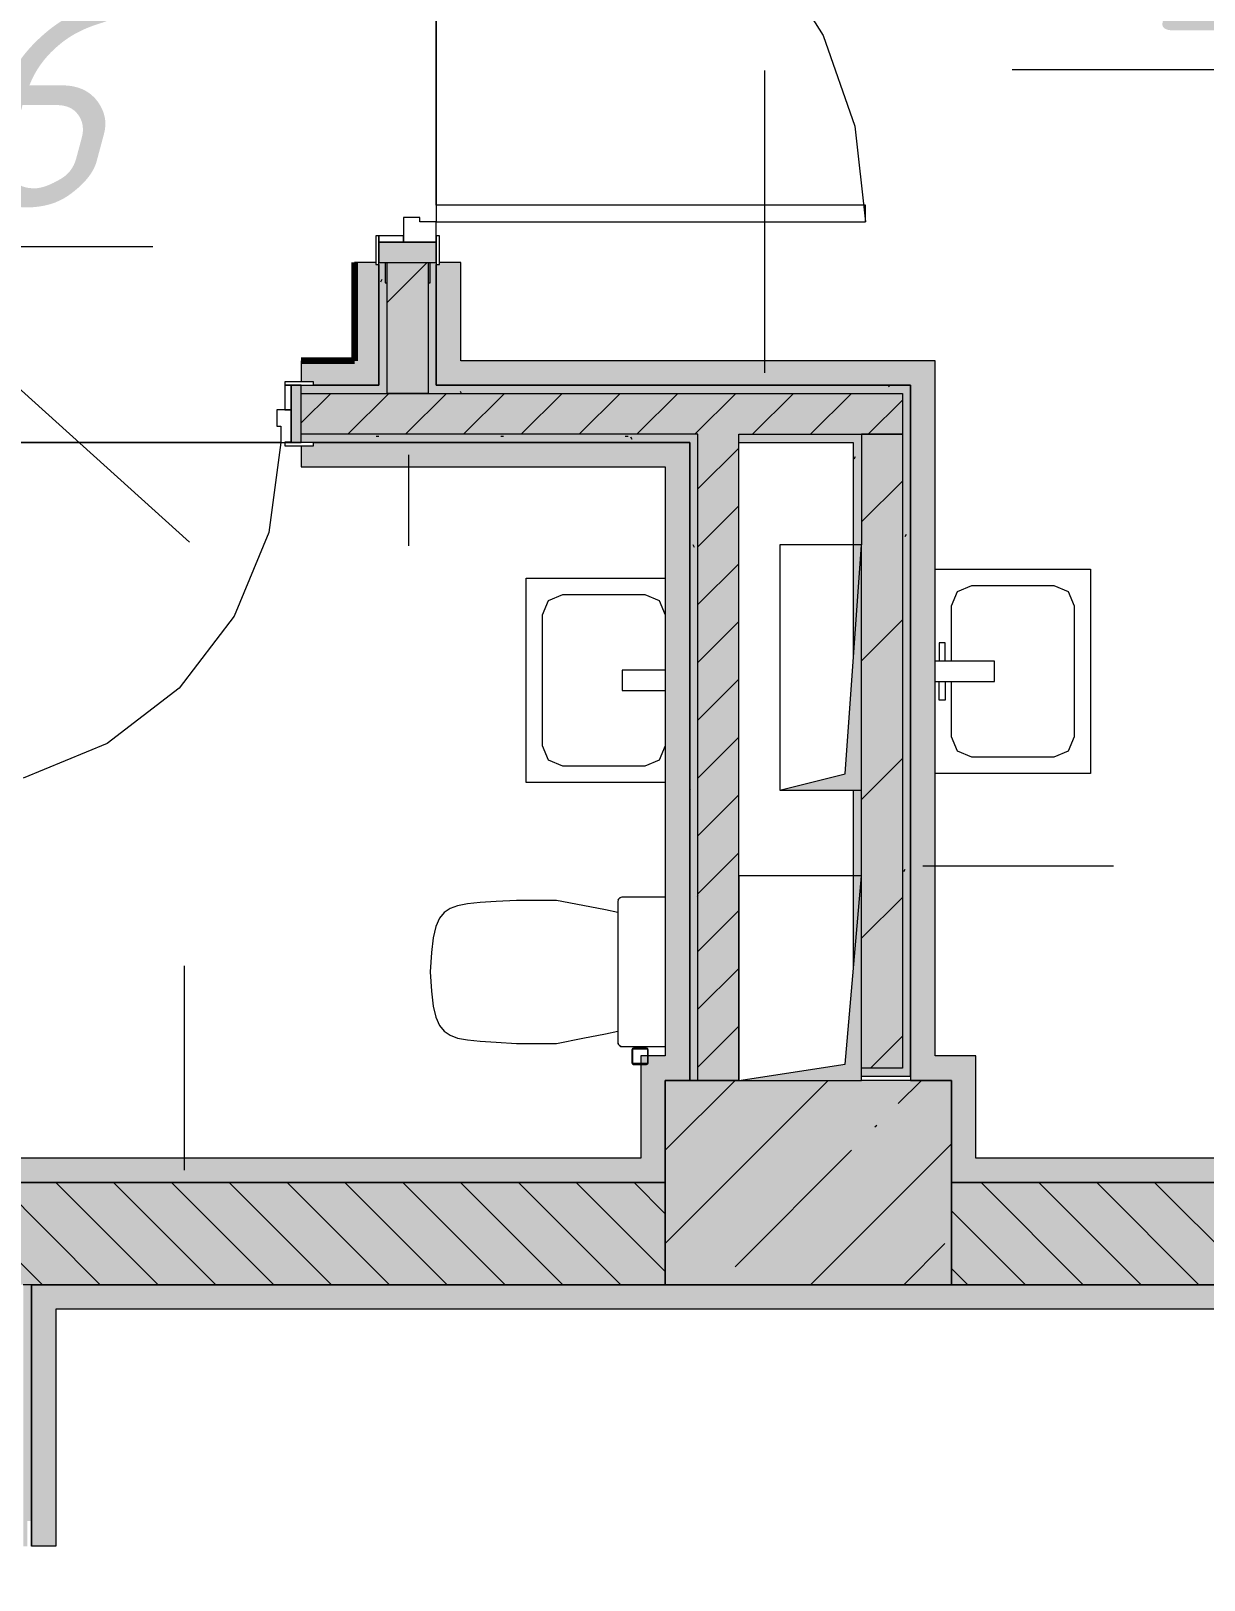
# Model space of a CAD drawing. Header units: millimetres. Extents: x -537608 to 253996, y -217170 to 186033.
# Drawn here: x -284527 to -281659, y -133122 to -129333 of the extents above; entities that cross this region are included whole.
import ezdxf

# ---------------------------------------------------------------- set-up
doc = ezdxf.new("R2010")
doc.units = ezdxf.units.MM
doc.layers.add('16) Лак 1.6м', color=160, linetype='Continuous', lineweight=90)
doc.layers.add('PDF _Геометрия', color=7, linetype='Continuous')
doc.layers.add('PDF _Текст', color=7, linetype='Continuous')
doc.layers.add('PDF _Сплошная заливка', color=7, linetype='Continuous', true_color=0xffffff)
doc.styles.add('PDF ISOCPEUR Italic', font='isocpeui.ttf')

msp = doc.modelspace()

# ---------------------------------------------------------------- hatches: boundary and pattern name
at = {"layer": 'PDF _Сплошная заливка', "true_color": 0xff7d7d, "transparency": 33554559}
h = msp.add_hatch(color=11, dxfattribs=at)
h.paths.add_polyline_path([(-283736.1714, -130199.6276), (-283676.1707, -130199.6276), (-283677.4215, -129904.6255), (-283684.1711, -129904.6255), (-283684.1711, -129899.6263), (-283736.1714, -129899.6263), (-283736.1714, -130139.6247)], flags=0)
h.paths.add_polyline_path([(-283684.1711, -128649.6251), (-283684.1711, -128644.6259), (-283676.1707, -128644.6259), (-283676.1707, -128399.624), (-283736.1714, -128399.624), (-283736.1714, -128649.6251)], flags=0)
at = {"layer": 'PDF _Сплошная заливка', "transparency": 33554559}
h = msp.add_hatch(color=256, dxfattribs=at)
h.paths.add_polyline_path([(-283656.1719, -130219.6242), (-283556.1714, -130219.6242), (-283556.1714, -129899.6263), (-283656.1719, -129899.6263), (-283656.1719, -130199.6276)], flags=0)
h.paths.add_polyline_path([(-283556.1714, -128649.6251), (-283556.1714, -128379.623), (-283656.1719, -128379.623), (-283656.1719, -128649.6251)], flags=0)
h = msp.add_hatch(color=256, dxfattribs=at)
h.paths.add_polyline_path([(-283556.1714, -130199.6276), (-283536.1705, -130199.6276), (-283536.1705, -129899.6263), (-283556.1714, -129899.6263), (-283556.1714, -130087.5276)], flags=0)
h.paths.add_polyline_path([(-283556.1714, -128649.6251), (-283536.1705, -128649.6251), (-283536.1705, -128399.624), (-283556.1714, -128399.624), (-283556.1714, -128644.6259)], flags=0)
at = {"layer": 'PDF _Сплошная заливка', "true_color": 0x5604ff, "transparency": 33554559}
h = msp.add_hatch(color=180, dxfattribs=at)
h.paths.add_polyline_path([(-283476.1719, -130139.6247), (-283476.1719, -129899.6263), (-283528.1723, -129899.6263), (-283528.1723, -129904.6255), (-283536.1705, -129904.6255), (-283536.1705, -130139.6247)], flags=0)
h.paths.add_polyline_path([(-283476.1719, -128649.6251), (-283476.1719, -128459.6268), (-283536.1705, -128459.6268), (-283536.1705, -128644.6259), (-283528.1723, -128644.6259), (-283528.1723, -128649.6251)], flags=0)
at = {"layer": 'PDF _Сплошная заливка', "true_color": 0xff7d7d, "transparency": 33554559}
h = msp.add_hatch(color=11, dxfattribs=at)
h.paths.add_polyline_path([(-285012.6906, -130199.6276), (-284846.1724, -130199.6276), (-284846.1724, -130191.6272), (-284816.171, -130191.6272), (-284816.171, -130139.6247), (-286986.1728, -130139.6247), (-286986.1728, -130191.6272), (-286956.1736, -130191.6272), (-286956.1736, -130199.6276), (-285855.9599, -130199.6276)], flags=0)
h.paths.add_polyline_path([(-283836.1718, -130199.6276), (-283736.1714, -130199.6276), (-283736.1714, -130139.6247), (-283866.1711, -130139.6247), (-283866.1711, -130191.6272), (-283836.1718, -130191.6272)], flags=0)
h.paths.add_polyline_path([(-288336.1724, -130199.6276), (-287966.1742, -130199.6276), (-287964.1331, -130191.6272), (-287936.1727, -130191.6272), (-287936.1727, -130139.6247), (-288336.1724, -130139.6247)], flags=0)
at = {"layer": 'PDF _Сплошная заливка', "true_color": 0x5604ff, "transparency": 33554559}
for points in [[(-282376.1714, -130199.6276), (-282376.1714, -130139.6247), (-283536.1705, -130139.6247), (-283536.1705, -130199.6276), (-282482.8826, -130199.6276)], [(-282376.1714, -131839.9746), (-282316.1707, -131839.9746), (-282316.1707, -130139.6247), (-282376.1714, -130139.6247), (-282376.1714, -131157.3868)], [(-279781.1526, -132149.9743), (-279781.1526, -132089.9735), (-282276.1709, -132089.9735), (-282276.1709, -132149.9743), (-280796.344, -132149.9743)]]:
    msp.add_hatch(color=180, dxfattribs=at).paths.add_polyline_path(points)
at = {"layer": 'PDF _Сплошная заливка', "transparency": 33554559}
h = msp.add_hatch(color=256, dxfattribs=at)
h.paths.add_polyline_path([(-282376.1714, -130219.6242), (-282376.1714, -130199.6276), (-283556.1714, -130199.6276), (-283556.1714, -130219.6242), (-282396.1702, -130219.6242)], flags=0)
h.paths.add_polyline_path([(-285012.6906, -130219.6242), (-284816.171, -130219.6242), (-284816.171, -130199.6276), (-286986.1728, -130199.6276), (-286986.1728, -130219.6242), (-285855.9599, -130219.6242)], flags=0)
h.paths.add_polyline_path([(-283866.1711, -130219.6242), (-283656.1719, -130219.6242), (-283656.1719, -130199.6276), (-283866.1711, -130199.6276)], flags=0)
h.paths.add_polyline_path([(-287964.1331, -130219.6242), (-287936.1727, -130219.6242), (-287936.1727, -130199.6276), (-288276.1738, -130199.6276), (-288276.1738, -130219.6242), (-288256.1728, -130219.6242)], flags=0)
h = msp.add_hatch(color=256, dxfattribs=at)
h.paths.add_polyline_path([(-285016.1718, -130319.6247), (-284816.171, -130319.6247), (-284816.171, -130219.6242), (-286986.1728, -130219.6242), (-286986.1728, -130319.6247), (-285266.173, -130319.6247)], flags=0)
h.paths.add_polyline_path([(-282396.1702, -130319.6247), (-282396.1702, -130219.6242), (-283866.1711, -130219.6242), (-283866.1711, -130319.6247), (-282482.8826, -130319.6247)], flags=0)
h.paths.add_polyline_path([(-288256.1728, -130319.6247), (-287936.1727, -130319.6247), (-287936.1727, -130219.6242), (-288256.1728, -130219.6242)], flags=0)
for points in [[(-282396.1702, -131889.9727), (-282376.1714, -131889.9727), (-282376.1714, -130219.6242), (-282396.1702, -130219.6242), (-282396.1702, -131869.9738), (-282496.1706, -131870.6284), (-282496.1706, -131889.9727), (-282482.8826, -131889.9727)], [(-282482.8826, -131869.9738), (-282396.1702, -131869.9738), (-282396.1702, -130319.6247), (-282496.1706, -130319.6247), (-282496.1706, -131869.9738)], [(-282916.1712, -131899.9731), (-282896.1702, -131899.9731), (-282896.1702, -130339.6256), (-282916.1712, -130339.6256), (-282916.1712, -131870.6284)], [(-282976.1719, -132399.9732), (-282276.1709, -132399.9732), (-282276.1709, -131899.9731), (-282976.1719, -131899.9731), (-282976.1719, -132149.9743)]]:
    msp.add_hatch(color=256, dxfattribs=at).paths.add_polyline_path(points)
h = msp.add_hatch(color=256, dxfattribs=at)
h.paths.add_polyline_path([(-282516.1715, -130339.6256), (-282496.1706, -130339.6256), (-282496.1706, -130319.6247), (-282796.1719, -130319.6247), (-282796.1719, -130339.6256)], flags=0)
h.paths.add_polyline_path([(-282896.1702, -130339.6256), (-282896.1702, -130319.6247), (-283866.1711, -130319.6247), (-283866.1711, -130339.6256), (-282916.1712, -130339.6256)], flags=0)
h.paths.add_polyline_path([(-285386.1722, -130339.6256), (-285366.1713, -130339.6256), (-285366.1713, -130319.6247), (-286986.1728, -130319.6247), (-286986.1728, -130339.6256), (-285855.9599, -130339.6256)], flags=0)
h.paths.add_polyline_path([(-284816.171, -130339.6256), (-284816.171, -130319.6247), (-284916.1714, -130319.6247), (-284916.1714, -130339.6256), (-284846.1724, -130339.6256)], flags=0)
h.paths.add_polyline_path([(-285016.1718, -130339.6256), (-285016.1718, -130319.6247), (-285266.173, -130319.6247), (-285266.173, -130339.6256)], flags=0)
h.paths.add_polyline_path([(-288156.1724, -130339.6256), (-287936.1727, -130339.6256), (-287936.1727, -130319.6247), (-288156.1724, -130319.6247)], flags=0)
at = {"layer": 'PDF _Сплошная заливка', "true_color": 0xbce362, "transparency": 33554559}
h = msp.add_hatch(color=63, dxfattribs=at)
h.paths.add_polyline_path([(-282916.1712, -130399.6242), (-282916.1712, -130339.6256), (-283836.1718, -130341.6494), (-283836.1718, -130347.626), (-283866.1711, -130347.626), (-283866.1711, -130399.6242), (-282976.1719, -130399.6242)], flags=0)
h.paths.add_polyline_path([(-284836.1719, -130399.6242), (-284816.171, -130399.6242), (-284818.8385, -130347.626), (-284846.1724, -130347.626), (-284846.1724, -130339.6256), (-284896.1726, -130339.6256), (-284896.1726, -130399.6242), (-284846.1724, -130399.6242)], flags=0)
at = {"layer": 'PDF _Сплошная заливка', "transparency": 33554559}
h = msp.add_hatch(color=256, dxfattribs=at)
h.paths.add_polyline_path([(-282516.1715, -131629.9732), (-282496.1706, -131399.9731), (-282496.1706, -131189.961), (-282516.1715, -131189.961), (-282516.1715, -131399.9731)], flags=0)
h.paths.add_polyline_path([(-282516.1715, -130869.963), (-282496.1706, -130589.9626), (-282496.1706, -130339.6256), (-282516.1715, -130339.6256), (-282516.1715, -130589.9626)], flags=0)
at = {"layer": 'PDF _Сплошная заливка', "true_color": 0xbce362, "transparency": 33554559}
for points in [[(-282916.1712, -131899.9731), (-282916.1712, -131839.9746), (-283036.1704, -131839.9746), (-283036.1704, -131899.9731), (-282976.1719, -131899.9731)], [(-283036.1704, -132149.9743), (-283036.1704, -132089.9735), (-284896.1726, -132089.9735), (-284896.1726, -132149.9743), (-283326.1519, -132149.9743)]]:
    msp.add_hatch(color=63, dxfattribs=at).paths.add_polyline_path(points)
at = {"layer": 'PDF _Сплошная заливка', "transparency": 33554559}
h = msp.add_hatch(color=256, dxfattribs=at)
h.paths.add_polyline_path([(-279781.1526, -132399.9732), (-279781.1526, -132149.9743), (-282276.1709, -132149.9743), (-282276.1709, -132399.9732), (-280796.344, -132399.9732)], flags=0)
h.paths.add_polyline_path([(-282976.1719, -132399.9732), (-282976.1719, -132149.9743), (-287576.5216, -132149.9743), (-287576.5216, -132399.9732), (-283326.1519, -132399.9732)], flags=0)
h = msp.add_hatch(color=256, dxfattribs=at)
h.paths.add_polyline_path([(-284546.1711, -142999.9771), (-284526.1723, -142999.9771), (-284526.1723, -142874.6299), (-284546.1711, -142874.6299), (-284546.1711, -142925.8551)], flags=0)
h.paths.add_polyline_path([(-284526.1723, -141924.63), (-284528.1724, -140613.6721), (-284536.1728, -140613.6721), (-284536.1728, -140551.6713), (-284546.1711, -140551.6713), (-284546.1711, -141924.63)], flags=0)
h.paths.add_polyline_path([(-284526.1723, -139601.6715), (-284528.1724, -134051.6275), (-284536.1728, -134051.6275), (-284536.1728, -133989.6267), (-284546.1711, -133989.6267), (-284546.1711, -139601.6715), (-284536.1728, -139601.6715), (-284536.1728, -139539.6706), (-284528.1724, -139539.6706), (-284528.1724, -139601.6715)], flags=0)
h.paths.add_polyline_path([(-284526.1723, -133039.6268), (-284526.1723, -132399.9732), (-284546.1711, -132399.9732), (-284546.1711, -133039.6268), (-284536.1728, -133039.6268), (-284536.1728, -132977.626), (-284528.1724, -132977.626), (-284528.1724, -133039.6268)], flags=0)
at = {"layer": 'PDF _Сплошная заливка', "true_color": 0xfef929, "transparency": 33554559}
h = msp.add_hatch(color=2, dxfattribs=at)
h.paths.add_polyline_path([(-284466.1716, -142939.9785), (-284466.1716, -142874.6299), (-284518.1719, -142874.6299), (-284518.1719, -142904.6313), (-284526.1723, -142904.6313), (-284526.1723, -142939.9785)], flags=0)
h.paths.add_polyline_path([(-284466.1716, -141924.63), (-284466.1716, -140551.6713), (-284526.1723, -140551.6713), (-284526.1723, -141894.6307), (-284518.1719, -141894.6307), (-284518.1719, -141924.63)], flags=0)
h.paths.add_polyline_path([(-284466.1716, -139601.6715), (-284466.1716, -133989.6267), (-284526.1723, -133989.6267), (-284526.1723, -139601.6715)], flags=0)
h.paths.add_polyline_path([(-284466.1716, -133039.6268), (-284466.1716, -132399.9732), (-284526.1723, -132399.9732), (-284526.1723, -133039.6268)], flags=0)
msp.add_hatch(color=2, dxfattribs=at).paths.add_polyline_path([(-274471.8241, -132459.9739), (-274266.1695, -132459.9739), (-274266.1695, -132399.9732), (-284466.1716, -132399.9732), (-284466.1716, -132459.9739), (-274893.4588, -132459.9739)])

# ---------------------------------------------------------------- linework, layer by layer
at = {"layer": '16) Лак 1.6м'}
for p, q in [((-283736.1714, -129899.6263), (-283736.1714, -130139.6247)), ((-283736.1714, -130139.6247), (-283866.1711, -130139.6247))]:
    msp.add_line(p, q, dxfattribs=at)
at = {"layer": 'PDF _Геометрия', "color": 9, "lineweight": 9, "true_color": 0xc0c0c0}
for p, q in [((-283536.1705, -128749.6255), (-283536.1705, -129759.624)), ((-283536.1705, -129759.624), (-283536.1705, -128749.6255)), ((-283916.1713, -130339.6256), (-284726.171, -130339.6256)), ((-284726.171, -130339.6256), (-283916.1713, -130339.6256))]:
    msp.add_line(p, q, dxfattribs=at)
at = {"layer": 'PDF _Геометрия', "lineweight": 9}
for p, q in [((-282715.2488, -129144.9597), (-282590.1536, -129344.0477)), ((-282590.1536, -129344.0477), (-282512.4965, -129565.9786)), ((-282732.7373, -130169.624), (-282732.7373, -129429.6233)), ((-282512.4965, -129565.9786), (-282486.1702, -129799.6258)), ((-282486.1702, -129759.624), (-283536.1705, -129759.624)), ((-283536.1705, -129759.624), (-283536.1705, -129799.6258)), ((-282486.1702, -129799.6258), (-282486.1702, -129759.624)), ((-283576.1724, -129789.6232), (-283616.1721, -129789.6232)), ((-283616.1721, -129789.6232), (-283616.1721, -129849.626)), ((-283576.1724, -129799.6258), (-283576.1724, -129789.6232)), ((-283536.1705, -129799.6258), (-283576.1724, -129799.6258)), ((-283536.1705, -129849.626), (-283536.1705, -129799.6258)), ((-283536.1705, -129799.6258), (-282486.1702, -129799.6258)), ((-283684.1711, -129834.6243), (-283684.1711, -129904.6255)), ((-283676.1707, -129834.6243), (-283684.1711, -129834.6243)), ((-283676.1707, -129834.6243), (-283676.1707, -129849.626)), ((-283616.1721, -129834.6243), (-283676.1707, -129834.6243)), ((-283676.1707, -129904.6255), (-283676.1707, -129834.6243)), ((-283616.1721, -129849.626), (-283616.1721, -129834.6243)), ((-283537.1716, -129834.6243), (-283537.1716, -129849.626)), ((-283536.1705, -129834.6243), (-283537.1716, -129834.6243)), ((-283536.1705, -129849.626), (-283536.1705, -129834.6243)), ((-283536.1705, -129834.6243), (-283536.1705, -129904.6255)), ((-283528.1723, -129834.6243), (-283536.1705, -129834.6243)), ((-283528.1723, -129904.6255), (-283528.1723, -129834.6243)), ((-283676.1707, -129849.626), (-283676.1707, -129899.6263)), ((-283536.1705, -129849.626), (-283676.1707, -129849.626)), ((-283676.1707, -129849.626), (-283616.1721, -129849.626)), ((-283616.1721, -129849.626), (-283536.1705, -129849.626)), ((-283537.1716, -129849.626), (-283536.1705, -129849.626)), ((-283536.1705, -129899.6263), (-283536.1705, -129849.626)), ((-283684.1711, -129899.6263), (-283736.1714, -129899.6263)), ((-283684.1711, -129904.6255), (-283676.1707, -129904.6255)), ((-283676.1707, -129899.6263), (-283536.1705, -129899.6263)), ((-283676.1707, -129904.6255), (-283676.1707, -130199.6276)), ((-283676.1707, -130199.6276), (-283676.1707, -129904.6255)), ((-283656.1719, -129997.1336), (-283558.6624, -129899.6263)), ((-283656.1719, -130199.6276), (-283656.1719, -129899.6263)), ((-283556.1714, -129899.6263), (-283556.1714, -130199.6276)), ((-283536.1705, -130139.6247), (-283536.1705, -129904.6255)), ((-283536.1705, -129904.6255), (-283536.1705, -130139.6247)), ((-283536.1705, -129904.6255), (-283528.1723, -129904.6255)), ((-283476.1719, -129899.6263), (-283528.1723, -129899.6263)), ((-283476.1719, -130139.6247), (-283476.1719, -129899.6263)), ((-283866.1711, -130139.6247), (-283866.1711, -130191.6272)), ((-283536.1705, -130199.6276), (-283536.1705, -130139.6247)), ((-283536.1705, -130139.6247), (-283536.1705, -130199.6276)), ((-282376.1714, -130139.6247), (-283476.1719, -130139.6247)), ((-282316.1707, -130139.6247), (-282376.1714, -130139.6247)), ((-282316.1707, -131839.9746), (-282316.1707, -130139.6247)), ((-283906.1708, -130191.6272), (-283906.1708, -130199.6276)), ((-283836.1718, -130191.6272), (-283906.1708, -130191.6272)), ((-283906.1708, -130199.6276), (-283906.1708, -130259.6262)), ((-283891.1712, -130199.6276), (-283906.1708, -130199.6276)), ((-283906.1708, -130199.6276), (-283836.1718, -130199.6276)), ((-283891.1712, -130199.6276), (-283891.1712, -130339.6256)), ((-283866.1711, -130199.6276), (-283891.1712, -130199.6276)), ((-283891.1712, -130259.6262), (-283891.1712, -130199.6276)), ((-283866.1711, -130339.6256), (-283866.1711, -130199.6276)), ((-283866.1711, -130291.9894), (-283793.8103, -130219.6242)), ((-283866.1711, -130219.6242), (-283656.1719, -130219.6242)), ((-283836.1718, -130199.6276), (-283836.1718, -130191.6272)), ((-283736.1714, -130199.6276), (-283836.1718, -130199.6276)), ((-283836.1718, -130199.6276), (-283736.1714, -130199.6276)), ((-283752.3874, -130319.6247), (-283652.387, -130219.6242)), ((-283676.1707, -130199.6276), (-283736.1714, -130199.6276)), ((-283736.1714, -130199.6276), (-283676.1707, -130199.6276)), ((-283656.1719, -130219.6242), (-283656.1719, -130199.6276)), ((-283656.1719, -130219.6242), (-283556.1714, -130219.6242)), ((-283556.1714, -130219.6242), (-283656.1719, -130219.6242)), ((-283610.9663, -130319.6247), (-283510.9658, -130219.6242)), ((-283556.1714, -130199.6276), (-283556.1714, -130219.6242)), ((-283556.1714, -130219.6242), (-282396.1702, -130219.6242)), ((-282376.1714, -130199.6276), (-283536.1705, -130199.6276)), ((-283536.1705, -130199.6276), (-282376.1714, -130199.6276)), ((-283469.5452, -130319.6247), (-283369.5447, -130219.6242)), ((-283328.124, -130319.6247), (-283228.1236, -130219.6242)), ((-283186.7028, -130319.6247), (-283086.7024, -130219.6242)), ((-283045.2817, -130319.6247), (-282945.2813, -130219.6242)), ((-282903.8585, -130319.6247), (-282803.8602, -130219.6242)), ((-282762.4373, -130319.6247), (-282662.439, -130219.6242)), ((-282621.0161, -130319.6247), (-282521.0157, -130219.6242)), ((-282396.1702, -130219.6242), (-282396.1702, -130319.6247)), ((-282376.1714, -130219.6242), (-282376.1714, -130199.6276)), ((-282376.1714, -130199.6276), (-282376.1714, -131839.9746)), ((-282376.1714, -130319.6247), (-282376.1714, -130219.6242)), ((-283891.1712, -130259.6262), (-283926.1717, -130259.6262)), ((-283926.1717, -130259.6262), (-283926.1717, -130299.6238)), ((-283906.1708, -130259.6262), (-283891.1712, -130259.6262)), ((-283891.1712, -130339.6256), (-283891.1712, -130259.6262)), ((-282479.595, -130319.6247), (-282396.1702, -130236.202)), ((-283926.1717, -130299.6238), (-283916.1713, -130299.6238)), ((-283916.1713, -130299.6238), (-283916.1713, -130339.6256)), ((-282896.1702, -130319.6247), (-283866.1711, -130319.6247)), ((-282896.1702, -130339.6256), (-282896.1702, -130319.6247)), ((-282796.1719, -130339.6256), (-282796.1719, -130319.6247)), ((-282796.1719, -130319.6247), (-282496.1706, -130319.6247)), ((-282496.1706, -130319.6247), (-282396.1702, -130319.6247)), ((-282396.1702, -130319.6247), (-282496.1706, -130319.6247)), ((-282496.1706, -130319.6247), (-282496.1706, -130339.6256)), ((-282396.1702, -130319.6247), (-282396.1702, -130339.6256)), ((-282376.1714, -130339.6256), (-282376.1714, -130319.6247)), ((-283916.1713, -130339.6256), (-283945.135, -130559.6231)), ((-283916.1713, -130339.6256), (-283891.1712, -130339.6256)), ((-283906.1708, -130338.6267), (-283906.1708, -130339.6256)), ((-283891.1712, -130338.6267), (-283906.1708, -130338.6267)), ((-283906.1708, -130339.6256), (-283891.1712, -130339.6256)), ((-283906.1708, -130339.6256), (-283906.1708, -130347.626)), ((-283836.1718, -130339.6256), (-283906.1708, -130339.6256)), ((-283906.1708, -130347.626), (-283836.1718, -130347.626)), ((-283891.1712, -130339.6256), (-283891.1712, -130338.6267)), ((-283891.1712, -130339.6256), (-283866.1711, -130339.6256)), ((-283866.1711, -130347.626), (-283866.1711, -130399.6242)), ((-282916.1712, -130339.6256), (-283836.1718, -130339.6256)), ((-283836.1718, -130339.6256), (-282916.1712, -130339.6256)), ((-283836.1718, -130347.626), (-283836.1718, -130339.6256)), ((-283603.8507, -130369.6249), (-283603.8507, -130592.783)), ((-282916.1712, -130399.6242), (-282916.1712, -130339.6256)), ((-282916.1712, -130339.6256), (-282916.1712, -131899.9731)), ((-282896.1702, -131899.9731), (-282896.1702, -130339.6256)), ((-282896.1702, -130453.3576), (-282796.1719, -130353.3572)), ((-282796.1719, -131899.9731), (-282796.1719, -130339.6256)), ((-282796.1719, -130339.6256), (-282516.1715, -130339.6256)), ((-282516.1715, -130339.6256), (-282516.1715, -130869.963)), ((-282496.1706, -130339.6256), (-282496.1706, -130589.9626)), ((-282396.1702, -130339.6256), (-282396.1702, -131869.9738)), ((-282376.1714, -131889.9727), (-282376.1714, -130339.6256)), ((-283866.1711, -130399.6242), (-282976.1719, -130399.6242)), ((-282976.1719, -130399.6242), (-282976.1719, -131839.9746)), ((-282916.1712, -131839.9746), (-282916.1712, -130399.6242)), ((-282496.1706, -130534.1925), (-282396.1702, -130434.192)), ((-282896.1702, -130594.7809), (-282796.1719, -130494.7805)), ((-283945.135, -130559.6231), (-284030.0497, -130764.6275)), ((-282896.1702, -130736.1999), (-282796.1719, -130636.1995)), ((-284030.0497, -130764.6275), (-284165.1304, -130940.666)), ((-282896.1702, -130877.6232), (-282796.1719, -130777.6227)), ((-282496.1706, -130873.6015), (-282396.1702, -130773.601)), ((-284165.1304, -130940.666), (-284341.171, -131075.7467)), ((-282896.1702, -131019.0465), (-282796.1719, -130919.0461)), ((-284341.171, -131075.7467), (-284546.1754, -131160.6636)), ((-282896.1702, -131160.4655), (-282796.1719, -131060.4651)), ((-282496.1706, -131213.0148), (-282396.1702, -131113.0144)), ((-282896.1702, -131301.8866), (-282796.1719, -131201.8862)), ((-282516.1715, -131189.961), (-282516.1715, -131629.9732)), ((-282496.1706, -131399.9731), (-282496.1706, -131189.961)), ((-282896.1702, -131443.3077), (-282796.1719, -131343.3094)), ((-282346.1721, -131374.8632), (-281880.0208, -131374.8632)), ((-282496.1706, -131552.426), (-282396.1702, -131452.4255)), ((-282896.1702, -131584.731), (-282796.1719, -131484.7306)), ((-284151.6292, -132119.9728), (-284151.6292, -131619.9727)), ((-282896.1702, -131726.1522), (-282796.1719, -131626.1518)), ((-282896.1702, -131867.5733), (-282796.1719, -131767.5729)), ((-282474.3074, -131869.9738), (-282396.1702, -131791.8367)), ((-283056.4061, -131822.0685), (-283057.5772, -131824.8975)), ((-283057.5772, -131824.8975), (-283057.5772, -131856.8968)), ((-283053.5771, -131820.8973), (-283056.4061, -131822.0685)), ((-283055.5771, -131824.8975), (-283054.9916, -131823.483)), ((-283055.5771, -131856.8968), (-283055.5771, -131824.8975)), ((-283054.9916, -131823.483), (-283053.5771, -131822.8974)), ((-283021.5777, -131820.8973), (-283053.5771, -131820.8973)), ((-283053.5771, -131822.8974), (-283021.5777, -131822.8974)), ((-282976.1719, -131839.9746), (-283036.1704, -131839.9746)), ((-283036.1704, -131839.9746), (-283036.1704, -131899.9731)), ((-283018.7487, -131822.0685), (-283021.5777, -131820.8973)), ((-283021.5777, -131822.8974), (-283020.1632, -131823.483)), ((-283020.1632, -131823.483), (-283019.5776, -131824.8975)), ((-283019.5776, -131824.8975), (-283019.5776, -131856.8968)), ((-283017.5775, -131824.8975), (-283018.7487, -131822.0685)), ((-283017.5775, -131856.8968), (-283017.5775, -131824.8975)), ((-282916.1712, -131899.9731), (-282916.1712, -131839.9746)), ((-282376.1714, -131839.9746), (-282376.1714, -131899.9731)), ((-282276.1709, -131839.9746), (-282316.1707, -131839.9746)), ((-282216.1702, -131839.9746), (-282276.1709, -131839.9746)), ((-282216.1702, -132089.9735), (-282216.1702, -131839.9746)), ((-283057.5772, -131856.8968), (-283056.4061, -131859.7258)), ((-283056.4061, -131859.7258), (-283053.5771, -131860.897)), ((-283054.9916, -131858.3113), (-283055.5771, -131856.8968)), ((-283053.5771, -131858.8969), (-283054.9916, -131858.3113)), ((-283021.5777, -131858.8969), (-283053.5771, -131858.8969)), ((-283053.5771, -131860.897), (-283021.5777, -131860.897)), ((-283020.1632, -131858.3113), (-283021.5777, -131858.8969)), ((-283021.5777, -131860.897), (-283018.7487, -131859.7258)), ((-283019.5776, -131856.8968), (-283020.1632, -131858.3113)), ((-283018.7487, -131859.7258), (-283017.5775, -131856.8968)), ((-282396.1702, -131869.9738), (-282496.1706, -131869.9738)), ((-282496.1706, -131889.9727), (-282396.1702, -131889.9727)), ((-282396.1702, -131889.9727), (-282376.1714, -131889.9727)), ((-283036.1704, -131899.9731), (-283036.1704, -132089.9735)), ((-282976.1719, -132298.836), (-282577.309, -131899.9731)), ((-282976.1719, -132070.7369), (-282805.4081, -131899.9731)), ((-282976.1719, -132149.9743), (-282976.1719, -131899.9731)), ((-282976.1719, -131899.9731), (-282916.1712, -131899.9731)), ((-282916.1712, -131899.9731), (-282976.1719, -131899.9731)), ((-282976.1719, -131899.9731), (-282976.1719, -132149.9743)), ((-282916.1712, -131899.9731), (-282896.1702, -131899.9731)), ((-282896.1702, -131899.9731), (-282916.1712, -131899.9731)), ((-282896.1702, -131899.9731), (-282796.1719, -131899.9731)), ((-282796.1719, -131899.9731), (-282896.1702, -131899.9731)), ((-282276.1709, -131899.9731), (-282496.1706, -131899.9731)), ((-282406.1664, -131956.9296), (-282349.2099, -131899.9731)), ((-282376.1714, -131899.9731), (-282276.1709, -131899.9731)), ((-282276.1709, -131899.9731), (-282276.1709, -132089.9735)), ((-282276.1709, -132149.9743), (-282276.1709, -131899.9731)), ((-282463.1917, -132013.9549), (-282458.4508, -132009.214)), ((-282805.3392, -132356.1025), (-282520.217, -132070.9802)), ((-282621.1131, -132399.9732), (-282276.1709, -132055.0332)), ((-283036.1704, -132089.9735), (-284836.1719, -132089.9735)), ((-282276.1709, -132089.9735), (-282276.1709, -132149.9743)), ((-279781.1526, -132089.9735), (-282216.1702, -132089.9735)), ((-282976.1719, -132149.9743), (-284896.1726, -132149.9743)), ((-284896.1726, -132149.9743), (-283036.1704, -132149.9743)), ((-284499.2625, -132399.9732), (-284749.2614, -132149.9743)), ((-284357.8413, -132399.9732), (-284607.8403, -132149.9743)), ((-284216.4181, -132399.9732), (-284466.4192, -132149.9743)), ((-284074.997, -132399.9732), (-284324.9981, -132149.9743)), ((-283933.5758, -132399.9732), (-284183.5769, -132149.9743)), ((-283792.1546, -132399.9732), (-284042.1557, -132149.9743)), ((-283650.7335, -132399.9732), (-283900.7346, -132149.9743)), ((-283509.3124, -132399.9732), (-283759.3114, -132149.9743)), ((-283367.8912, -132399.9732), (-283617.8902, -132149.9743)), ((-283226.4701, -132399.9732), (-283476.469, -132149.9743)), ((-283085.0468, -132399.9732), (-283335.0479, -132149.9743)), ((-282976.1719, -132367.4291), (-283193.6268, -132149.9743)), ((-282976.1719, -132226.008), (-283052.2056, -132149.9743)), ((-283036.1704, -132149.9743), (-282976.1719, -132149.9743)), ((-282976.1719, -132399.9732), (-282976.1719, -132149.9743)), ((-282976.1719, -132149.9743), (-282976.1719, -132399.9732)), ((-279781.1526, -132149.9743), (-282276.1709, -132149.9743)), ((-282276.1709, -132149.9743), (-282276.1709, -132399.9732)), ((-282276.1709, -132149.9743), (-279781.1526, -132149.9743)), ((-282276.1709, -132399.9732), (-282276.1709, -132149.9743)), ((-281953.6755, -132399.9732), (-282203.6766, -132149.9743)), ((-281812.2544, -132399.9732), (-282062.2555, -132149.9743)), ((-281670.8333, -132399.9732), (-281920.8344, -132149.9743)), ((-281529.4121, -132399.9732), (-281779.4132, -132149.9743)), ((-282095.0988, -132399.9732), (-282276.1709, -132218.9011)), ((-282393.014, -132399.9732), (-282292.1179, -132299.0771)), ((-282236.52, -132399.9732), (-282276.1709, -132360.3222)), ((-284526.1723, -132399.9732), (-284546.1711, -132399.9732)), ((-284466.1716, -132399.9732), (-284526.1723, -132399.9732)), ((-284526.1723, -132399.9732), (-284466.1716, -132399.9732)), ((-284526.1723, -133039.6268), (-284526.1723, -132399.9732)), ((-284526.1723, -132399.9732), (-284526.1723, -133039.6268)), ((-282976.1719, -132399.9732), (-284466.1716, -132399.9732)), ((-284466.1716, -132399.9732), (-282976.1719, -132399.9732)), ((-282276.1709, -132399.9732), (-282976.1719, -132399.9732)), ((-282976.1719, -132399.9732), (-282276.1709, -132399.9732)), ((-279721.154, -132399.9732), (-282276.1709, -132399.9732)), ((-282276.1709, -132399.9732), (-279781.1526, -132399.9732)), ((-274266.1695, -132459.9739), (-284466.1716, -132459.9739)), ((-284466.1716, -132459.9739), (-284466.1716, -133039.6268)), ((-284466.1716, -133039.6268), (-284526.1723, -133039.6268))]:
    msp.add_line(p, q, dxfattribs=at)
at = {"layer": 'PDF _Геометрия', "color": 253, "lineweight": 9, "true_color": 0xaaaaaa}
for p, q in [((-282128.0326, -129427.3455), (-280715.1194, -129427.3455)), ((-285641.7817, -129860.421), (-284228.8686, -129860.421)), ((-284139.8418, -130583.5425), (-284932.7427, -129867.8314)), ((-283566.1719, -130219.6242), (-283567.1709, -130219.6242)), ((-282496.1706, -130589.9626), (-282696.1715, -130589.9626)), ((-282696.1715, -130589.9626), (-282696.1715, -131189.961)), ((-282536.1704, -131149.959), (-282496.1706, -130589.9626)), ((-282496.1706, -131189.961), (-282496.1706, -130589.9626)), ((-283316.1708, -131171.6092), (-283316.1708, -130671.607)), ((-283316.1708, -130671.607), (-282976.1719, -130671.607)), ((-282316.1707, -130649.6253), (-281936.1699, -130649.6253)), ((-281936.1699, -130649.6253), (-281936.1699, -131149.6275)), ((-283261.5266, -130726.2533), (-283226.173, -130711.6088)), ((-283226.173, -130711.6088), (-283026.17, -130711.6088)), ((-283026.17, -130711.6088), (-282990.8163, -130726.2533)), ((-282276.1709, -130739.6274), (-282261.5266, -130704.2716)), ((-282261.5266, -130704.2716), (-282226.1707, -130689.6272)), ((-282226.1707, -130689.6272), (-282026.1698, -130689.6272)), ((-282026.1698, -130689.6272), (-281990.814, -130704.2716)), ((-281990.814, -130704.2716), (-281976.1696, -130739.6274)), ((-283276.1732, -130761.6091), (-283261.5266, -130726.2533)), ((-282990.8163, -130726.2533), (-282976.1719, -130761.6091)), ((-282276.1709, -130874.6263), (-282276.1709, -130739.6274)), ((-281976.1696, -130739.6274), (-281976.1696, -131059.6254)), ((-283276.1732, -131081.607), (-283276.1732, -130761.6091)), ((-282291.1706, -130829.6252), (-282306.1702, -130829.6252)), ((-282306.1702, -130829.6252), (-282306.1702, -130874.6263)), ((-282291.1706, -130874.6263), (-282291.1706, -130829.6252)), ((-282976.1719, -130896.608), (-283081.1844, -130896.608)), ((-283081.1844, -130896.608), (-283081.1844, -130946.6082)), ((-282171.1584, -130874.6263), (-282316.1707, -130874.6263)), ((-282171.1584, -130924.6265), (-282171.1584, -130874.6263)), ((-282316.1707, -130924.6265), (-282171.1584, -130924.6265)), ((-282306.1702, -130969.6276), (-282306.1702, -130924.6265)), ((-282291.1706, -130924.6265), (-282291.1706, -130969.6276)), ((-282276.1709, -131059.6254), (-282276.1709, -130924.6265)), ((-283081.1844, -130946.6082), (-282976.1719, -130946.6082)), ((-282291.1706, -130969.6276), (-282306.1702, -130969.6276)), ((-283261.5266, -131116.9629), (-283276.1732, -131081.607)), ((-282976.1719, -131081.6113), (-282990.8163, -131116.9629)), ((-282261.5266, -131094.9812), (-282276.1709, -131059.6254)), ((-281976.1696, -131059.6254), (-281990.814, -131094.9812)), ((-283226.173, -131131.6072), (-283261.5266, -131116.9629)), ((-283026.17, -131131.6072), (-283226.173, -131131.6072)), ((-282990.8163, -131116.9629), (-283026.17, -131131.6072)), ((-282226.1707, -131109.6256), (-282261.5266, -131094.9812)), ((-282026.1698, -131109.6256), (-282226.1707, -131109.6256)), ((-281990.814, -131094.9812), (-282026.1698, -131109.6256)), ((-282696.1715, -131189.961), (-282536.1704, -131149.959)), ((-281936.1699, -131149.6275), (-282316.1707, -131149.6275)), ((-282976.1719, -131171.6092), (-283316.1708, -131171.6092)), ((-282696.1715, -131189.961), (-282496.1706, -131189.961)), ((-282496.1706, -131399.9731), (-282796.1719, -131399.9731)), ((-282796.1719, -131399.9731), (-282796.1719, -131899.9731)), ((-282536.1704, -131859.9734), (-282496.1706, -131399.9731)), ((-282496.1706, -131899.9731), (-282496.1706, -131399.9731)), ((-283483.9463, -131472.6568), (-283502.3605, -131479.4924)), ((-283460.027, -131468.0646), (-283483.9463, -131472.6568)), ((-283429.0395, -131464.9019), (-283460.027, -131468.0646)), ((-283389.4186, -131462.3592), (-283429.0395, -131464.9019)), ((-283339.6014, -131459.625), (-283389.4186, -131462.3592)), ((-283241.797, -131459.625), (-283339.6014, -131459.625)), ((-283177.3483, -131472.1294), (-283241.797, -131459.625)), ((-283122.5448, -131482.9996), (-283177.3483, -131472.1294)), ((-283091.6349, -131459.5367), (-283091.975, -131462.1268)), ((-283091.975, -131462.1268), (-283091.975, -131807.127)), ((-283090.6359, -131457.1254), (-283091.6349, -131459.5367)), ((-283091.6349, -131459.5367), (-283090.6359, -131457.1254)), ((-283089.047, -131455.0543), (-283090.6359, -131457.1254)), ((-283090.6359, -131457.1254), (-283089.047, -131455.0543)), ((-283086.9759, -131453.4654), (-283089.047, -131455.0543)), ((-283089.047, -131455.0543), (-283086.9759, -131453.4654)), ((-283084.5645, -131452.4664), (-283086.9759, -131453.4654)), ((-283086.9759, -131453.4654), (-283084.5645, -131452.4664)), ((-283081.9767, -131452.1262), (-283084.5645, -131452.4664)), ((-282976.1719, -131452.1262), (-283081.9767, -131452.1262)), ((-283528.323, -131503.5324), (-283537.1846, -131523.501)), ((-283516.8219, -131489.3939), (-283528.323, -131503.5324)), ((-283502.3605, -131479.4924), (-283516.8219, -131489.3939)), ((-283091.975, -131489.536), (-283122.5448, -131482.9996)), ((-283537.1846, -131523.501), (-283543.6822, -131550.9254)), ((-283548.0978, -131587.4265), (-283550.7072, -131634.6258)), ((-283543.6822, -131550.9254), (-283548.0978, -131587.4265)), ((-283550.7072, -131634.6258), (-283548.0978, -131681.8271)), ((-283548.0978, -131681.8271), (-283543.6822, -131718.3262)), ((-283543.6822, -131718.3262), (-283537.1846, -131745.7506)), ((-283537.1846, -131745.7506), (-283528.323, -131765.7214)), ((-283528.323, -131765.7214), (-283516.8219, -131779.8576)), ((-283516.8219, -131779.8576), (-283502.3605, -131789.7591)), ((-283502.3605, -131789.7591), (-283483.9463, -131796.5947)), ((-283483.9463, -131796.5947), (-283460.027, -131801.1891)), ((-283460.027, -131801.1891), (-283429.0395, -131804.3496)), ((-283429.0395, -131804.3496), (-283389.4186, -131806.8923)), ((-283389.4186, -131806.8923), (-283339.6014, -131809.6266)), ((-283339.6014, -131809.6266), (-283241.797, -131809.6266)), ((-283241.797, -131809.6266), (-283177.3483, -131797.1222)), ((-283177.3483, -131797.1222), (-283122.5448, -131786.2541)), ((-283122.5448, -131786.2541), (-283091.975, -131779.7155)), ((-283091.975, -131807.127), (-283091.6349, -131809.7148)), ((-283091.6349, -131809.7148), (-283090.6359, -131812.1262)), ((-283090.6359, -131812.1262), (-283091.6349, -131809.7148)), ((-283090.6359, -131812.1262), (-283089.047, -131814.1973)), ((-283089.047, -131814.1973), (-283090.6359, -131812.1262)), ((-283089.047, -131814.1973), (-283086.9759, -131815.7862)), ((-283086.9759, -131815.7862), (-283089.047, -131814.1973)), ((-283086.9759, -131815.7862), (-283084.5645, -131816.7851)), ((-283084.5645, -131816.7851), (-283086.9759, -131815.7862)), ((-283084.5645, -131816.7851), (-283081.9767, -131817.1253)), ((-283081.9767, -131817.1253), (-282976.1719, -131817.1253)), ((-282796.1719, -131899.9731), (-282536.1704, -131859.9734)), ((-282796.1719, -131899.9731), (-282496.1706, -131899.9731))]:
    msp.add_line(p, q, dxfattribs=at)
at = {"layer": 'PDF _Геометрия', "color": 253, "lineweight": 20, "true_color": 0xaaaaaa}
for p, q in [((-283661.171, -129899.6263), (-283661.171, -129949.6265)), ((-283656.1719, -129949.6265), (-283656.1719, -129899.6263)), ((-283556.1714, -129899.6263), (-283556.1714, -129949.6265)), ((-283551.1723, -129949.6265), (-283551.1723, -129899.6263)), ((-283661.171, -129949.6265), (-283656.1719, -129949.6265)), ((-283556.1714, -129949.6265), (-283551.1723, -129949.6265))]:
    msp.add_line(p, q, dxfattribs=at)
at = {"layer": 'PDF _Геометрия', "color": 8, "lineweight": 9, "true_color": 0x787878}
for p, q in [((-283669.376, -129941.4797), (-283672.7281, -129947.2884)), ((-283474.1266, -130219.6242), (-283476.8415, -130214.9222)), ((-282427.5947, -130203.4684), (-282429.8144, -130199.6276)), ((-283683.3723, -130324.6669), (-283676.6658, -130324.6669)), ((-283378.5721, -130324.6669), (-283371.8656, -130324.6669)), ((-283073.7717, -130324.6669), (-283067.0653, -130324.6669)), ((-283057.1252, -130332.2927), (-283060.4773, -130326.4883)), ((-282376.1714, -130343.1823), (-282376.4814, -130343.7206)), ((-282511.9174, -130375.102), (-282515.2694, -130380.9107)), ((-282904.7239, -130596.2578), (-282908.0782, -130590.4535)), ((-282386.7424, -130564.6912), (-282390.0945, -130570.4999)), ((-282914.69, -131188.6003), (-282916.1712, -131186.034)), ((-282390.3895, -131383.8087), (-282393.7417, -131389.6152)), ((-282896.1702, -131447.0496), (-282898.095, -131450.3802))]:
    msp.add_line(p, q, dxfattribs=at)
at = {"layer": 'PDF _Сплошная заливка', "color": 7, "lineweight": 35, "true_color": 0xf4f4f4, "transparency": 33554559}
for points in [[(-283676.1707, -129899.6263), (-283536.1705, -129899.6263), (-283676.1707, -129849.626), (-283536.1705, -129849.626)], [(-283866.1711, -130339.6256), (-283866.1711, -130199.6276), (-283891.1712, -130339.6256), (-283891.1712, -130199.6276)]]:
    msp.add_solid(points, dxfattribs=at)
at = {"layer": 'PDF _Сплошная заливка', "lineweight": 35, "transparency": 33554559}
for points in [[(-283656.1719, -130199.6276), (-283656.1719, -129899.6263), (-283676.1707, -130199.6276), (-283676.1707, -129899.6263)], [(-282796.1719, -131899.9731), (-282796.1719, -130319.6247), (-282896.1702, -131899.9731), (-282896.1702, -130319.6247)]]:
    msp.add_solid(points, dxfattribs=at)
at = {"layer": 'PDF _Сплошная заливка', "color": 63, "lineweight": 35, "true_color": 0xbce362, "transparency": 33554559}
for points in [[(-282916.1712, -131839.9746), (-282916.1712, -130399.6242), (-282976.1719, -131839.9746), (-282976.1719, -130399.6242)], [(-282976.1719, -132149.9743), (-282976.1719, -131899.9731), (-283036.1704, -132149.9743), (-283036.1704, -131899.9731)]]:
    msp.add_solid(points, dxfattribs=at)
at = {"layer": 'PDF _Сплошная заливка', "color": 254, "lineweight": 35, "true_color": 0xe2e2e2, "transparency": 33554559}
for points in [[(-282496.1706, -131189.961), (-282496.1706, -130589.9626), (-282696.1715, -131189.961), (-282536.1704, -131149.959)], [(-282496.1706, -131899.9731), (-282496.1706, -131399.9731), (-282796.1719, -131899.9731), (-282536.1704, -131859.9734)]]:
    msp.add_solid(points, dxfattribs=at)
at = {"layer": 'PDF _Сплошная заливка', "color": 180, "lineweight": 35, "true_color": 0x5604ff, "transparency": 33554559}
for points in [[(-282376.1714, -131899.9731), (-282276.1709, -131899.9731), (-282376.1714, -131839.9746), (-282276.1709, -131839.9746)], [(-282216.1702, -132089.9735), (-282216.1702, -131839.9746), (-282276.1709, -132089.9735), (-282276.1709, -131839.9746)]]:
    msp.add_solid(points, dxfattribs=at)

# ---------------------------------------------------------------- texts
at = {"layer": 'PDF _Текст', "char_height": 500, "attachment_point": 4, "style": 'PDF ISOCPEUR Italic'}
for s, insert in [('21,9', (-281801.3239, -129139.9713)), ('3,6', (-285235.0735, -129573.0467))]:
    msp.add_mtext(s, dxfattribs=dict(at, insert=insert))

doc.saveas('drawing.dxf')
